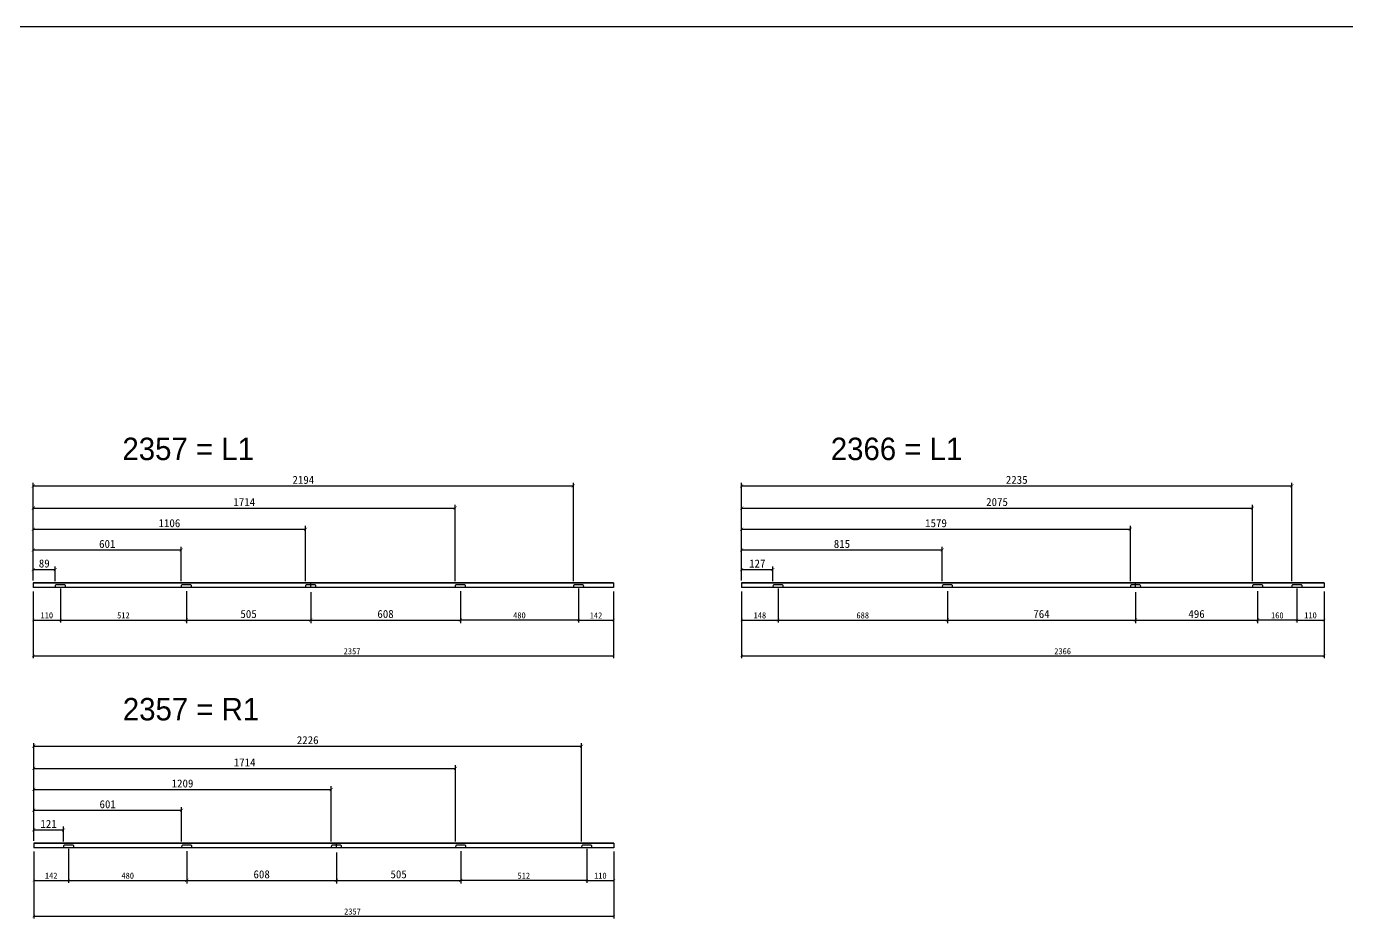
# Model space of a CAD drawing. Header units: millimetres. Extents: x -44117 to 256353, y -2095463 to 65325.
# Drawn here: x 130515 to 135878, y -1105199 to -1101572 of the extents above; entities that cross this region are included whole.
import ezdxf

# ---------------------------------------------------------------- set-up
doc = ezdxf.new("R2010")
doc.units = ezdxf.units.MM
doc.header["$LTSCALE"] = 10
doc.dimstyles.new('ISO-25', dxfattribs={"dimtxt": 2.5, "dimasz": 2.5, "dimexe": 1, "dimexo": 1, "dimtad": 1, "dimtxsty": 'Standard', "dimblk": 'ARCHTICK', "dimcen": 2.5, "dimadec": 0, "dimazin": 0, "dimtfac": 1, "dimtmove": 0, "dimatfit": 3, "dimfxl": 0, "dimarcsym": 0})

# ---------------------------------------------------------------- blocks, each defined once
blk = doc.blocks.new('_ArchTick')
at = {"color": 0, "linetype": 'ByBlock', "const_width": 0.15}
blk.add_lwpolyline([(-0.5, -0.5), (0.5, 0.5)], dxfattribs=at)
blk = doc.blocks.new('*D7732')
at = {"color": 0, "lineweight": -2}
for p, q in [((130542.8, -1103868.5), (130542.8, -1104140.6)), ((132899.8, -1103868.5), (132899.8, -1104140.6)), ((130542.8, -1104130.6), (132899.8, -1104130.6))]:
    blk.add_line(p, q, dxfattribs=at)
at = {"layer": 'Defpoints', "color": 0}
for p in [(130542.8, -1103853.5), (132899.8, -1103853.5), (132899.8, -1104130.6)]:
    blk.add_point(p, dxfattribs=at)
at = {"color": 0, "lineweight": -2, "xscale": 10, "yscale": 10, "zscale": 10, "rotation": 180}
blk.add_blockref('_ArchTick', (130542.8, -1104130.6), dxfattribs=at)
at = {"color": 0, "lineweight": -2, "xscale": 10, "yscale": 10, "zscale": 10}
blk.add_blockref('_ArchTick', (132899.8, -1104130.6), dxfattribs=at)
at = {"color": 0, "insert": (131837.8, -1104111.9), "char_height": 25, "attachment_point": 5}
blk.add_mtext('2357', dxfattribs=at)
blk = doc.blocks.new('*D7733')
at = {"color": 0, "lineweight": -2}
for p, q in [((130652.8, -1103857.1), (130652.8, -1103995.1)), ((130542.8, -1103868.5), (130542.8, -1103995.1)), ((130542.8, -1103985.1), (130652.8, -1103985.1))]:
    blk.add_line(p, q, dxfattribs=at)
at = {"layer": 'Defpoints', "color": 0}
for p in [(130542.8, -1103853.5), (130652.8, -1103842.1), (130652.8, -1103985.1)]:
    blk.add_point(p, dxfattribs=at)
at = {"color": 0, "lineweight": -2, "xscale": 10, "yscale": 10, "zscale": 10, "rotation": 180}
blk.add_blockref('_ArchTick', (130542.8, -1103985.1), dxfattribs=at)
at = {"color": 0, "lineweight": -2, "xscale": 10, "yscale": 10, "zscale": 10}
blk.add_blockref('_ArchTick', (130652.8, -1103985.1), dxfattribs=at)
at = {"color": 0, "insert": (130597.8, -1103966.3), "char_height": 25, "attachment_point": 5}
blk.add_mtext('110', dxfattribs=at)
blk = doc.blocks.new('*D7734')
at = {"color": 0, "lineweight": -2}
for p, q in [((132757.8, -1103857.1), (132757.8, -1103995.1)), ((132899.8, -1103868.5), (132899.8, -1103995.1)), ((132757.8, -1103985.1), (132899.8, -1103985.1))]:
    blk.add_line(p, q, dxfattribs=at)
at = {"layer": 'Defpoints', "color": 0}
for p in [(132757.8, -1103842.1), (132899.8, -1103853.5), (132899.8, -1103985.1)]:
    blk.add_point(p, dxfattribs=at)
at = {"color": 0, "lineweight": -2, "xscale": 10, "yscale": 10, "zscale": 10, "rotation": 180}
blk.add_blockref('_ArchTick', (132757.8, -1103985.1), dxfattribs=at)
at = {"color": 0, "lineweight": -2, "xscale": 10, "yscale": 10, "zscale": 10}
blk.add_blockref('_ArchTick', (132899.8, -1103985.1), dxfattribs=at)
at = {"color": 0, "insert": (132828.8, -1103966.3), "char_height": 25, "attachment_point": 5}
blk.add_mtext('142', dxfattribs=at)
blk = doc.blocks.new('*D7735')
at = {"color": 0, "lineweight": -2}
for p, q in [((130652.8, -1103867.1), (130652.8, -1103995.1)), ((131164.8, -1103867.1), (131164.8, -1103995.1)), ((130652.8, -1103985.1), (131164.8, -1103985.1))]:
    blk.add_line(p, q, dxfattribs=at)
at = {"layer": 'Defpoints', "color": 0}
for p in [(130652.8, -1103852.1), (131164.8, -1103852.1), (131164.8, -1103985.1)]:
    blk.add_point(p, dxfattribs=at)
at = {"color": 0, "lineweight": -2, "xscale": 10, "yscale": 10, "zscale": 10, "rotation": 180}
blk.add_blockref('_ArchTick', (130652.8, -1103985.1), dxfattribs=at)
at = {"color": 0, "lineweight": -2, "xscale": 10, "yscale": 10, "zscale": 10}
blk.add_blockref('_ArchTick', (131164.8, -1103985.1), dxfattribs=at)
at = {"color": 0, "insert": (130908.8, -1103966.3), "char_height": 25, "attachment_point": 5}
blk.add_mtext('512', dxfattribs=at)
blk = doc.blocks.new('*D7736')
at = {"color": 0, "lineweight": -2}
for p, q in [((132277.8, -1103867.1), (132277.8, -1103995.1)), ((132757.8, -1103867.1), (132757.8, -1103995.1)), ((132757.8, -1103985.1), (132277.8, -1103985.1))]:
    blk.add_line(p, q, dxfattribs=at)
at = {"layer": 'Defpoints', "color": 0}
for p in [(132277.8, -1103852.1), (132757.8, -1103852.1), (132277.8, -1103985.1)]:
    blk.add_point(p, dxfattribs=at)
at = {"color": 0, "lineweight": -2, "xscale": 10, "yscale": 10, "zscale": 10, "rotation": 180}
blk.add_blockref('_ArchTick', (132277.8, -1103985.1), dxfattribs=at)
at = {"color": 0, "lineweight": -2, "xscale": 10, "yscale": 10, "zscale": 10}
blk.add_blockref('_ArchTick', (132757.8, -1103985.1), dxfattribs=at)
at = {"color": 0, "insert": (132517.8, -1103966.3), "char_height": 25, "attachment_point": 5}
blk.add_mtext('480', dxfattribs=at)
blk = doc.blocks.new('*D7737')
at = {"color": 0, "lineweight": -2}
for p, q in [((130542.8, -1103824.5), (130542.8, -1103766.9)), ((130542.8, -1103779.9), (130631.8, -1103779.9)), ((130631.8, -1103827.6), (130631.8, -1103766.9))]:
    blk.add_line(p, q, dxfattribs=at)
at = {"layer": 'Defpoints', "color": 0}
for p in [(130631.8, -1103779.9), (130542.8, -1103844), (130631.8, -1103847.1)]:
    blk.add_point(p, dxfattribs=at)
at = {"color": 0, "lineweight": -2, "xscale": 13, "yscale": 13, "zscale": 13, "rotation": 180}
blk.add_blockref('_ArchTick', (130542.8, -1103779.9), dxfattribs=at)
at = {"color": 0, "lineweight": -2, "xscale": 13, "yscale": 13, "zscale": 13}
blk.add_blockref('_ArchTick', (130631.8, -1103779.9), dxfattribs=at)
at = {"color": 0, "insert": (130587.3, -1103755.5), "char_height": 32.5, "attachment_point": 5}
blk.add_mtext('89', dxfattribs=at)
blk = doc.blocks.new('*D7738')
at = {"color": 0, "lineweight": -2}
for p, q in [((130542.8, -1103824.5), (130542.8, -1103687.3)), ((130542.8, -1103700.3), (131143.8, -1103700.3)), ((131143.8, -1103827.6), (131143.8, -1103687.3))]:
    blk.add_line(p, q, dxfattribs=at)
at = {"layer": 'Defpoints', "color": 0}
for p in [(131143.8, -1103700.3), (130542.8, -1103844), (131143.8, -1103847.1)]:
    blk.add_point(p, dxfattribs=at)
at = {"color": 0, "lineweight": -2, "xscale": 13, "yscale": 13, "zscale": 13, "rotation": 180}
blk.add_blockref('_ArchTick', (130542.8, -1103700.3), dxfattribs=at)
at = {"color": 0, "lineweight": -2, "xscale": 13, "yscale": 13, "zscale": 13}
blk.add_blockref('_ArchTick', (131143.8, -1103700.3), dxfattribs=at)
at = {"color": 0, "insert": (130843.3, -1103675.9), "char_height": 32.5, "attachment_point": 5}
blk.add_mtext('601', dxfattribs=at)
blk = doc.blocks.new('*D7739')
at = {"color": 0, "lineweight": -2}
for p, q in [((130542.8, -1103824.5), (130542.8, -1103602.9)), ((130542.8, -1103615.9), (131648.8, -1103615.9)), ((131648.8, -1103827.6), (131648.8, -1103602.9))]:
    blk.add_line(p, q, dxfattribs=at)
at = {"layer": 'Defpoints', "color": 0}
for p in [(131648.8, -1103615.9), (130542.8, -1103844), (131648.8, -1103847.1)]:
    blk.add_point(p, dxfattribs=at)
at = {"color": 0, "lineweight": -2, "xscale": 13, "yscale": 13, "zscale": 13, "rotation": 180}
blk.add_blockref('_ArchTick', (130542.8, -1103615.9), dxfattribs=at)
at = {"color": 0, "lineweight": -2, "xscale": 13, "yscale": 13, "zscale": 13}
blk.add_blockref('_ArchTick', (131648.8, -1103615.9), dxfattribs=at)
at = {"color": 0, "insert": (131095.8, -1103591.6), "char_height": 32.5, "attachment_point": 5}
blk.add_mtext('1106', dxfattribs=at)
blk = doc.blocks.new('*D7740')
at = {"color": 0, "lineweight": -2}
for p, q in [((130542.8, -1103824.5), (130542.8, -1103516.9)), ((130542.8, -1103529.9), (132256.8, -1103529.9)), ((132256.8, -1103827.6), (132256.8, -1103516.9))]:
    blk.add_line(p, q, dxfattribs=at)
at = {"layer": 'Defpoints', "color": 0}
for p in [(132256.8, -1103529.9), (130542.8, -1103844), (132256.8, -1103847.1)]:
    blk.add_point(p, dxfattribs=at)
at = {"color": 0, "lineweight": -2, "xscale": 13, "yscale": 13, "zscale": 13, "rotation": 180}
blk.add_blockref('_ArchTick', (130542.8, -1103529.9), dxfattribs=at)
at = {"color": 0, "lineweight": -2, "xscale": 13, "yscale": 13, "zscale": 13}
blk.add_blockref('_ArchTick', (132256.8, -1103529.9), dxfattribs=at)
at = {"color": 0, "insert": (131399.8, -1103505.6), "char_height": 32.5, "attachment_point": 5}
blk.add_mtext('1714', dxfattribs=at)
blk = doc.blocks.new('*D7741')
at = {"color": 0, "lineweight": -2}
for p, q in [((130542.8, -1103824.5), (130542.8, -1103426.9)), ((132736.8, -1103827.6), (132736.8, -1103426.9)), ((130542.8, -1103439.9), (132736.8, -1103439.9))]:
    blk.add_line(p, q, dxfattribs=at)
at = {"layer": 'Defpoints', "color": 0}
for p in [(132736.8, -1103439.9), (130542.8, -1103844), (132736.8, -1103847.1)]:
    blk.add_point(p, dxfattribs=at)
at = {"color": 0, "lineweight": -2, "xscale": 13, "yscale": 13, "zscale": 13, "rotation": 180}
blk.add_blockref('_ArchTick', (130542.8, -1103439.9), dxfattribs=at)
at = {"color": 0, "lineweight": -2, "xscale": 13, "yscale": 13, "zscale": 13}
blk.add_blockref('_ArchTick', (132736.8, -1103439.9), dxfattribs=at)
at = {"color": 0, "insert": (131639.8, -1103415.5), "char_height": 32.5, "attachment_point": 5}
blk.add_mtext('2194', dxfattribs=at)
blk = doc.blocks.new('*D7742')
at = {"color": 0, "lineweight": -2}
for p, q in [((131164.8, -1103871.6), (131164.8, -1103998.1)), ((131669.8, -1103871.6), (131669.8, -1103998.1)), ((131164.8, -1103985.1), (131669.8, -1103985.1))]:
    blk.add_line(p, q, dxfattribs=at)
at = {"layer": 'Defpoints', "color": 0}
for p in [(131164.8, -1103852.1), (131669.8, -1103852.1), (131669.8, -1103985.1)]:
    blk.add_point(p, dxfattribs=at)
at = {"color": 0, "lineweight": -2, "xscale": 13, "yscale": 13, "zscale": 13, "rotation": 180}
blk.add_blockref('_ArchTick', (131164.8, -1103985.1), dxfattribs=at)
at = {"color": 0, "lineweight": -2, "xscale": 13, "yscale": 13, "zscale": 13}
blk.add_blockref('_ArchTick', (131669.8, -1103985.1), dxfattribs=at)
at = {"color": 0, "insert": (131417.3, -1103960.7), "char_height": 32.5, "attachment_point": 5}
blk.add_mtext('505', dxfattribs=at)
blk = doc.blocks.new('*D7743')
at = {"color": 0, "lineweight": -2}
for p, q in [((131669.8, -1103871.6), (131669.8, -1103998.1)), ((132277.8, -1103871.6), (132277.8, -1103998.1)), ((131669.8, -1103985.1), (132277.8, -1103985.1))]:
    blk.add_line(p, q, dxfattribs=at)
at = {"layer": 'Defpoints', "color": 0}
for p in [(131669.8, -1103852.1), (132277.8, -1103852.1), (132277.8, -1103985.1)]:
    blk.add_point(p, dxfattribs=at)
at = {"color": 0, "lineweight": -2, "xscale": 13, "yscale": 13, "zscale": 13, "rotation": 180}
blk.add_blockref('_ArchTick', (131669.8, -1103985.1), dxfattribs=at)
at = {"color": 0, "lineweight": -2, "xscale": 13, "yscale": 13, "zscale": 13}
blk.add_blockref('_ArchTick', (132277.8, -1103985.1), dxfattribs=at)
at = {"color": 0, "insert": (131973.8, -1103960.7), "char_height": 32.5, "attachment_point": 5}
blk.add_mtext('608', dxfattribs=at)
blk = doc.blocks.new('*D7744')
at = {"color": 0, "lineweight": -2}
for p, q in [((130544.5, -1104926.5), (130544.5, -1105198.6)), ((132901.5, -1104926.5), (132901.5, -1105198.6)), ((130544.5, -1105188.6), (132901.5, -1105188.6))]:
    blk.add_line(p, q, dxfattribs=at)
at = {"layer": 'Defpoints', "color": 0}
for p in [(130544.5, -1104911.5), (132901.5, -1104911.5), (132901.5, -1105188.6)]:
    blk.add_point(p, dxfattribs=at)
at = {"color": 0, "lineweight": -2, "xscale": 10, "yscale": 10, "zscale": 10, "rotation": 180}
blk.add_blockref('_ArchTick', (130544.5, -1105188.6), dxfattribs=at)
at = {"color": 0, "lineweight": -2, "xscale": 10, "yscale": 10, "zscale": 10}
blk.add_blockref('_ArchTick', (132901.5, -1105188.6), dxfattribs=at)
at = {"color": 0, "insert": (131839.5, -1105169.8), "char_height": 25, "attachment_point": 5}
blk.add_mtext('2357', dxfattribs=at)
blk = doc.blocks.new('*D7745')
at = {"color": 0, "lineweight": -2}
for p, q in [((130544.5, -1104926.5), (130544.5, -1105053.1)), ((130686.5, -1104915.1), (130686.5, -1105053.1)), ((130544.5, -1105043.1), (130686.5, -1105043.1))]:
    blk.add_line(p, q, dxfattribs=at)
at = {"layer": 'Defpoints', "color": 0}
for p in [(130544.5, -1104911.5), (130686.5, -1104900.1), (130686.5, -1105043.1)]:
    blk.add_point(p, dxfattribs=at)
at = {"color": 0, "lineweight": -2, "xscale": 10, "yscale": 10, "zscale": 10, "rotation": 180}
blk.add_blockref('_ArchTick', (130544.5, -1105043.1), dxfattribs=at)
at = {"color": 0, "lineweight": -2, "xscale": 10, "yscale": 10, "zscale": 10}
blk.add_blockref('_ArchTick', (130686.5, -1105043.1), dxfattribs=at)
at = {"color": 0, "insert": (130615.5, -1105024.3), "char_height": 25, "attachment_point": 5}
blk.add_mtext('142', dxfattribs=at)
blk = doc.blocks.new('*D7746')
at = {"color": 0, "lineweight": -2}
for p, q in [((132791.5, -1104915.1), (132791.5, -1105053.1)), ((132901.5, -1104926.5), (132901.5, -1105053.1)), ((132791.5, -1105043.1), (132901.5, -1105043.1))]:
    blk.add_line(p, q, dxfattribs=at)
at = {"layer": 'Defpoints', "color": 0}
for p in [(132791.5, -1104900.1), (132901.5, -1104911.5), (132901.5, -1105043.1)]:
    blk.add_point(p, dxfattribs=at)
at = {"color": 0, "lineweight": -2, "xscale": 10, "yscale": 10, "zscale": 10, "rotation": 180}
blk.add_blockref('_ArchTick', (132791.5, -1105043.1), dxfattribs=at)
at = {"color": 0, "lineweight": -2, "xscale": 10, "yscale": 10, "zscale": 10}
blk.add_blockref('_ArchTick', (132901.5, -1105043.1), dxfattribs=at)
at = {"color": 0, "insert": (132846.5, -1105024.3), "char_height": 25, "attachment_point": 5}
blk.add_mtext('110', dxfattribs=at)
blk = doc.blocks.new('*D7747')
at = {"color": 0, "lineweight": -2}
for p, q in [((130686.5, -1104925.1), (130686.5, -1105053.1)), ((131166.5, -1104925.1), (131166.5, -1105053.1)), ((130686.5, -1105043.1), (131166.5, -1105043.1))]:
    blk.add_line(p, q, dxfattribs=at)
at = {"layer": 'Defpoints', "color": 0}
for p in [(130686.5, -1104910.1), (131166.5, -1104910.1), (131166.5, -1105043.1)]:
    blk.add_point(p, dxfattribs=at)
at = {"color": 0, "lineweight": -2, "xscale": 10, "yscale": 10, "zscale": 10, "rotation": 180}
blk.add_blockref('_ArchTick', (130686.5, -1105043.1), dxfattribs=at)
at = {"color": 0, "lineweight": -2, "xscale": 10, "yscale": 10, "zscale": 10}
blk.add_blockref('_ArchTick', (131166.5, -1105043.1), dxfattribs=at)
at = {"color": 0, "insert": (130926.5, -1105024.3), "char_height": 25, "attachment_point": 5}
blk.add_mtext('480', dxfattribs=at)
blk = doc.blocks.new('*D7748')
at = {"color": 0, "lineweight": -2}
for p, q in [((132279.5, -1104925.1), (132279.5, -1105053.1)), ((132791.5, -1104925.1), (132791.5, -1105053.1)), ((132791.5, -1105043.1), (132279.5, -1105043.1))]:
    blk.add_line(p, q, dxfattribs=at)
at = {"layer": 'Defpoints', "color": 0}
for p in [(132279.5, -1104910.1), (132791.5, -1104910.1), (132279.5, -1105043.1)]:
    blk.add_point(p, dxfattribs=at)
at = {"color": 0, "lineweight": -2, "xscale": 10, "yscale": 10, "zscale": 10, "rotation": 180}
blk.add_blockref('_ArchTick', (132279.5, -1105043.1), dxfattribs=at)
at = {"color": 0, "lineweight": -2, "xscale": 10, "yscale": 10, "zscale": 10}
blk.add_blockref('_ArchTick', (132791.5, -1105043.1), dxfattribs=at)
at = {"color": 0, "insert": (132535.5, -1105024.3), "char_height": 25, "attachment_point": 5}
blk.add_mtext('512', dxfattribs=at)
blk = doc.blocks.new('*D7749')
at = {"color": 0, "lineweight": -2}
for p, q in [((130544.5, -1104882.5), (130544.5, -1104824.9)), ((130665.5, -1104885.6), (130665.5, -1104824.9)), ((130544.5, -1104837.9), (130665.5, -1104837.9))]:
    blk.add_line(p, q, dxfattribs=at)
at = {"layer": 'Defpoints', "color": 0}
for p in [(130665.5, -1104837.9), (130544.5, -1104902), (130665.5, -1104905.1)]:
    blk.add_point(p, dxfattribs=at)
at = {"color": 0, "lineweight": -2, "xscale": 13, "yscale": 13, "zscale": 13, "rotation": 180}
blk.add_blockref('_ArchTick', (130544.5, -1104837.9), dxfattribs=at)
at = {"color": 0, "lineweight": -2, "xscale": 13, "yscale": 13, "zscale": 13}
blk.add_blockref('_ArchTick', (130665.5, -1104837.9), dxfattribs=at)
at = {"color": 0, "insert": (130605, -1104813.5), "char_height": 32.5, "attachment_point": 5}
blk.add_mtext('121', dxfattribs=at)
blk = doc.blocks.new('*D7750')
at = {"color": 0, "lineweight": -2}
for p, q in [((130544.5, -1104882.5), (130544.5, -1104745.3)), ((130544.5, -1104758.3), (131145.5, -1104758.3)), ((131145.5, -1104885.5), (131145.5, -1104745.3))]:
    blk.add_line(p, q, dxfattribs=at)
at = {"layer": 'Defpoints', "color": 0}
for p in [(131145.5, -1104758.3), (130544.5, -1104902), (131145.5, -1104905)]:
    blk.add_point(p, dxfattribs=at)
at = {"color": 0, "lineweight": -2, "xscale": 13, "yscale": 13, "zscale": 13, "rotation": 180}
blk.add_blockref('_ArchTick', (130544.5, -1104758.3), dxfattribs=at)
at = {"color": 0, "lineweight": -2, "xscale": 13, "yscale": 13, "zscale": 13}
blk.add_blockref('_ArchTick', (131145.5, -1104758.3), dxfattribs=at)
at = {"color": 0, "insert": (130845, -1104733.9), "char_height": 32.5, "attachment_point": 5}
blk.add_mtext('601', dxfattribs=at)
blk = doc.blocks.new('*D7751')
at = {"color": 0, "lineweight": -2}
for p, q in [((130544.5, -1104882.5), (130544.5, -1104660.9)), ((131753.5, -1104885.6), (131753.5, -1104660.9)), ((130544.5, -1104673.9), (131753.5, -1104673.9))]:
    blk.add_line(p, q, dxfattribs=at)
at = {"layer": 'Defpoints', "color": 0}
for p in [(131753.5, -1104673.9), (130544.5, -1104902), (131753.5, -1104905.1)]:
    blk.add_point(p, dxfattribs=at)
at = {"color": 0, "lineweight": -2, "xscale": 13, "yscale": 13, "zscale": 13, "rotation": 180}
blk.add_blockref('_ArchTick', (130544.5, -1104673.9), dxfattribs=at)
at = {"color": 0, "lineweight": -2, "xscale": 13, "yscale": 13, "zscale": 13}
blk.add_blockref('_ArchTick', (131753.5, -1104673.9), dxfattribs=at)
at = {"color": 0, "insert": (131149, -1104649.6), "char_height": 32.5, "attachment_point": 5}
blk.add_mtext('1209', dxfattribs=at)
blk = doc.blocks.new('*D7752')
at = {"color": 0, "lineweight": -2}
for p, q in [((130544.5, -1104882.5), (130544.5, -1104574.9)), ((130544.5, -1104587.9), (132258.5, -1104587.9)), ((132258.5, -1104885.6), (132258.5, -1104574.9))]:
    blk.add_line(p, q, dxfattribs=at)
at = {"layer": 'Defpoints', "color": 0}
for p in [(132258.5, -1104587.9), (130544.5, -1104902), (132258.5, -1104905.1)]:
    blk.add_point(p, dxfattribs=at)
at = {"color": 0, "lineweight": -2, "xscale": 13, "yscale": 13, "zscale": 13, "rotation": 180}
blk.add_blockref('_ArchTick', (130544.5, -1104587.9), dxfattribs=at)
at = {"color": 0, "lineweight": -2, "xscale": 13, "yscale": 13, "zscale": 13}
blk.add_blockref('_ArchTick', (132258.5, -1104587.9), dxfattribs=at)
at = {"color": 0, "insert": (131401.5, -1104563.5), "char_height": 32.5, "attachment_point": 5}
blk.add_mtext('1714', dxfattribs=at)
blk = doc.blocks.new('*D7753')
at = {"color": 0, "lineweight": -2}
for p, q in [((130544.5, -1104882.5), (130544.5, -1104484.9)), ((130544.5, -1104497.9), (132770.5, -1104497.9)), ((132770.5, -1104885.6), (132770.5, -1104484.9))]:
    blk.add_line(p, q, dxfattribs=at)
at = {"layer": 'Defpoints', "color": 0}
for p in [(132770.5, -1104497.9), (130544.5, -1104902), (132770.5, -1104905.1)]:
    blk.add_point(p, dxfattribs=at)
at = {"color": 0, "lineweight": -2, "xscale": 13, "yscale": 13, "zscale": 13, "rotation": 180}
blk.add_blockref('_ArchTick', (130544.5, -1104497.9), dxfattribs=at)
at = {"color": 0, "lineweight": -2, "xscale": 13, "yscale": 13, "zscale": 13}
blk.add_blockref('_ArchTick', (132770.5, -1104497.9), dxfattribs=at)
at = {"color": 0, "insert": (131657.5, -1104473.5), "char_height": 32.5, "attachment_point": 5}
blk.add_mtext('2226', dxfattribs=at)
blk = doc.blocks.new('*D7754')
at = {"color": 0, "lineweight": -2}
for p, q in [((131166.5, -1104929.6), (131166.5, -1105056.1)), ((131774.5, -1104929.6), (131774.5, -1105056.1)), ((131166.5, -1105043.1), (131774.5, -1105043.1))]:
    blk.add_line(p, q, dxfattribs=at)
at = {"layer": 'Defpoints', "color": 0}
for p in [(131166.5, -1104910.1), (131774.5, -1104910.1), (131774.5, -1105043.1)]:
    blk.add_point(p, dxfattribs=at)
at = {"color": 0, "lineweight": -2, "xscale": 13, "yscale": 13, "zscale": 13, "rotation": 180}
blk.add_blockref('_ArchTick', (131166.5, -1105043.1), dxfattribs=at)
at = {"color": 0, "lineweight": -2, "xscale": 13, "yscale": 13, "zscale": 13}
blk.add_blockref('_ArchTick', (131774.5, -1105043.1), dxfattribs=at)
at = {"color": 0, "insert": (131470.5, -1105018.7), "char_height": 32.5, "attachment_point": 5}
blk.add_mtext('608', dxfattribs=at)
blk = doc.blocks.new('*D7755')
at = {"color": 0, "lineweight": -2}
for p, q in [((131774.5, -1104929.6), (131774.5, -1105056.1)), ((132279.5, -1104929.6), (132279.5, -1105056.1)), ((131774.5, -1105043.1), (132279.5, -1105043.1))]:
    blk.add_line(p, q, dxfattribs=at)
at = {"layer": 'Defpoints', "color": 0}
for p in [(131774.5, -1104910.1), (132279.5, -1104910.1), (132279.5, -1105043.1)]:
    blk.add_point(p, dxfattribs=at)
at = {"color": 0, "lineweight": -2, "xscale": 13, "yscale": 13, "zscale": 13, "rotation": 180}
blk.add_blockref('_ArchTick', (131774.5, -1105043.1), dxfattribs=at)
at = {"color": 0, "lineweight": -2, "xscale": 13, "yscale": 13, "zscale": 13}
blk.add_blockref('_ArchTick', (132279.5, -1105043.1), dxfattribs=at)
at = {"color": 0, "insert": (132027, -1105018.7), "char_height": 32.5, "attachment_point": 5}
blk.add_mtext('505', dxfattribs=at)
blk = doc.blocks.new('*D7756')
at = {"color": 0, "lineweight": -2}
for p, q in [((133420.5, -1103868.5), (133420.5, -1104140.6)), ((135786.5, -1103868.5), (135786.5, -1104140.6)), ((133420.5, -1104130.6), (135786.5, -1104130.6))]:
    blk.add_line(p, q, dxfattribs=at)
at = {"layer": 'Defpoints', "color": 0}
for p in [(133420.5, -1103853.5), (135786.5, -1103853.5), (135786.5, -1104130.6)]:
    blk.add_point(p, dxfattribs=at)
at = {"color": 0, "lineweight": -2, "xscale": 10, "yscale": 10, "zscale": 10, "rotation": 180}
blk.add_blockref('_ArchTick', (133420.5, -1104130.6), dxfattribs=at)
at = {"color": 0, "lineweight": -2, "xscale": 10, "yscale": 10, "zscale": 10}
blk.add_blockref('_ArchTick', (135786.5, -1104130.6), dxfattribs=at)
at = {"color": 0, "insert": (134724.5, -1104111.9), "char_height": 25, "attachment_point": 5}
blk.add_mtext('2366', dxfattribs=at)
blk = doc.blocks.new('*D7757')
at = {"color": 0, "lineweight": -2}
for p, q in [((133568.5, -1103857.1), (133568.5, -1103995.1)), ((133420.5, -1103868.5), (133420.5, -1103995.1)), ((133420.5, -1103985.1), (133568.5, -1103985.1))]:
    blk.add_line(p, q, dxfattribs=at)
at = {"layer": 'Defpoints', "color": 0}
for p in [(133420.5, -1103853.5), (133568.5, -1103842.1), (133568.5, -1103985.1)]:
    blk.add_point(p, dxfattribs=at)
at = {"color": 0, "lineweight": -2, "xscale": 10, "yscale": 10, "zscale": 10, "rotation": 180}
blk.add_blockref('_ArchTick', (133420.5, -1103985.1), dxfattribs=at)
at = {"color": 0, "lineweight": -2, "xscale": 10, "yscale": 10, "zscale": 10}
blk.add_blockref('_ArchTick', (133568.5, -1103985.1), dxfattribs=at)
at = {"color": 0, "insert": (133494.5, -1103966.3), "char_height": 25, "attachment_point": 5}
blk.add_mtext('148', dxfattribs=at)
blk = doc.blocks.new('*D7758')
at = {"color": 0, "lineweight": -2}
for p, q in [((135676.5, -1103857.1), (135676.5, -1103995.1)), ((135786.5, -1103868.5), (135786.5, -1103995.1)), ((135676.5, -1103985.1), (135786.5, -1103985.1))]:
    blk.add_line(p, q, dxfattribs=at)
at = {"layer": 'Defpoints', "color": 0}
for p in [(135676.5, -1103842.1), (135786.5, -1103853.5), (135786.5, -1103985.1)]:
    blk.add_point(p, dxfattribs=at)
at = {"color": 0, "lineweight": -2, "xscale": 10, "yscale": 10, "zscale": 10, "rotation": 180}
blk.add_blockref('_ArchTick', (135676.5, -1103985.1), dxfattribs=at)
at = {"color": 0, "lineweight": -2, "xscale": 10, "yscale": 10, "zscale": 10}
blk.add_blockref('_ArchTick', (135786.5, -1103985.1), dxfattribs=at)
at = {"color": 0, "insert": (135731.5, -1103966.3), "char_height": 25, "attachment_point": 5}
blk.add_mtext('110', dxfattribs=at)
blk = doc.blocks.new('*D7759')
at = {"color": 0, "lineweight": -2}
for p, q in [((133568.5, -1103867.1), (133568.5, -1103995.1)), ((134256.5, -1103867.1), (134256.5, -1103995.1)), ((133568.5, -1103985.1), (134256.5, -1103985.1))]:
    blk.add_line(p, q, dxfattribs=at)
at = {"layer": 'Defpoints', "color": 0}
for p in [(133568.5, -1103852.1), (134256.5, -1103852.1), (134256.5, -1103985.1)]:
    blk.add_point(p, dxfattribs=at)
at = {"color": 0, "lineweight": -2, "xscale": 10, "yscale": 10, "zscale": 10, "rotation": 180}
blk.add_blockref('_ArchTick', (133568.5, -1103985.1), dxfattribs=at)
at = {"color": 0, "lineweight": -2, "xscale": 10, "yscale": 10, "zscale": 10}
blk.add_blockref('_ArchTick', (134256.5, -1103985.1), dxfattribs=at)
at = {"color": 0, "insert": (133912.5, -1103966.3), "char_height": 25, "attachment_point": 5}
blk.add_mtext('688', dxfattribs=at)
blk = doc.blocks.new('*D7760')
at = {"color": 0, "lineweight": -2}
for p, q in [((135516.5, -1103867.1), (135516.5, -1103995.1)), ((135676.5, -1103867.1), (135676.5, -1103995.1)), ((135676.5, -1103985.1), (135516.5, -1103985.1))]:
    blk.add_line(p, q, dxfattribs=at)
at = {"layer": 'Defpoints', "color": 0}
for p in [(135516.5, -1103852.1), (135676.5, -1103852.1), (135516.5, -1103985.1)]:
    blk.add_point(p, dxfattribs=at)
at = {"color": 0, "lineweight": -2, "xscale": 10, "yscale": 10, "zscale": 10, "rotation": 180}
blk.add_blockref('_ArchTick', (135516.5, -1103985.1), dxfattribs=at)
at = {"color": 0, "lineweight": -2, "xscale": 10, "yscale": 10, "zscale": 10}
blk.add_blockref('_ArchTick', (135676.5, -1103985.1), dxfattribs=at)
at = {"color": 0, "insert": (135596.5, -1103966.3), "char_height": 25, "attachment_point": 5}
blk.add_mtext('160', dxfattribs=at)
blk = doc.blocks.new('*D7761')
at = {"color": 0, "lineweight": -2}
for p, q in [((133420.5, -1103824.5), (133420.5, -1103766.9)), ((133420.5, -1103779.9), (133547.5, -1103779.9)), ((133547.5, -1103827.6), (133547.5, -1103766.9))]:
    blk.add_line(p, q, dxfattribs=at)
at = {"layer": 'Defpoints', "color": 0}
for p in [(133547.5, -1103779.9), (133420.5, -1103844), (133547.5, -1103847.1)]:
    blk.add_point(p, dxfattribs=at)
at = {"color": 0, "lineweight": -2, "xscale": 13, "yscale": 13, "zscale": 13, "rotation": 180}
blk.add_blockref('_ArchTick', (133420.5, -1103779.9), dxfattribs=at)
at = {"color": 0, "lineweight": -2, "xscale": 13, "yscale": 13, "zscale": 13}
blk.add_blockref('_ArchTick', (133547.5, -1103779.9), dxfattribs=at)
at = {"color": 0, "insert": (133484, -1103755.5), "char_height": 32.5, "attachment_point": 5}
blk.add_mtext('127', dxfattribs=at)
blk = doc.blocks.new('*D7762')
at = {"color": 0, "lineweight": -2}
for p, q in [((133420.5, -1103824.5), (133420.5, -1103687.3)), ((133420.5, -1103700.3), (134235.5, -1103700.3)), ((134235.5, -1103827.6), (134235.5, -1103687.3))]:
    blk.add_line(p, q, dxfattribs=at)
at = {"layer": 'Defpoints', "color": 0}
for p in [(134235.5, -1103700.3), (133420.5, -1103844), (134235.5, -1103847.1)]:
    blk.add_point(p, dxfattribs=at)
at = {"color": 0, "lineweight": -2, "xscale": 13, "yscale": 13, "zscale": 13, "rotation": 180}
blk.add_blockref('_ArchTick', (133420.5, -1103700.3), dxfattribs=at)
at = {"color": 0, "lineweight": -2, "xscale": 13, "yscale": 13, "zscale": 13}
blk.add_blockref('_ArchTick', (134235.5, -1103700.3), dxfattribs=at)
at = {"color": 0, "insert": (133828, -1103675.9), "char_height": 32.5, "attachment_point": 5}
blk.add_mtext('815', dxfattribs=at)
blk = doc.blocks.new('*D7763')
at = {"color": 0, "lineweight": -2}
for p, q in [((133420.5, -1103824.5), (133420.5, -1103602.9)), ((133420.5, -1103615.9), (134999.5, -1103615.9)), ((134999.5, -1103827.6), (134999.5, -1103602.9))]:
    blk.add_line(p, q, dxfattribs=at)
at = {"layer": 'Defpoints', "color": 0}
for p in [(134999.5, -1103615.9), (133420.5, -1103844), (134999.5, -1103847.1)]:
    blk.add_point(p, dxfattribs=at)
at = {"color": 0, "lineweight": -2, "xscale": 13, "yscale": 13, "zscale": 13, "rotation": 180}
blk.add_blockref('_ArchTick', (133420.5, -1103615.9), dxfattribs=at)
at = {"color": 0, "lineweight": -2, "xscale": 13, "yscale": 13, "zscale": 13}
blk.add_blockref('_ArchTick', (134999.5, -1103615.9), dxfattribs=at)
at = {"color": 0, "insert": (134210, -1103591.6), "char_height": 32.5, "attachment_point": 5}
blk.add_mtext('1579', dxfattribs=at)
blk = doc.blocks.new('*D7764')
at = {"color": 0, "lineweight": -2}
for p, q in [((133420.5, -1103824.5), (133420.5, -1103516.9)), ((133420.5, -1103529.9), (135495.5, -1103529.9)), ((135495.5, -1103827.6), (135495.5, -1103516.9))]:
    blk.add_line(p, q, dxfattribs=at)
at = {"layer": 'Defpoints', "color": 0}
for p in [(135495.5, -1103529.9), (133420.5, -1103844), (135495.5, -1103847.1)]:
    blk.add_point(p, dxfattribs=at)
at = {"color": 0, "lineweight": -2, "xscale": 13, "yscale": 13, "zscale": 13, "rotation": 180}
blk.add_blockref('_ArchTick', (133420.5, -1103529.9), dxfattribs=at)
at = {"color": 0, "lineweight": -2, "xscale": 13, "yscale": 13, "zscale": 13}
blk.add_blockref('_ArchTick', (135495.5, -1103529.9), dxfattribs=at)
at = {"color": 0, "insert": (134458, -1103505.6), "char_height": 32.5, "attachment_point": 5}
blk.add_mtext('2075', dxfattribs=at)
blk = doc.blocks.new('*D7765')
at = {"color": 0, "lineweight": -2}
for p, q in [((133420.5, -1103824.5), (133420.5, -1103426.9)), ((135655.5, -1103827.6), (135655.5, -1103426.9)), ((133420.5, -1103439.9), (135655.5, -1103439.9))]:
    blk.add_line(p, q, dxfattribs=at)
at = {"layer": 'Defpoints', "color": 0}
for p in [(135655.5, -1103439.9), (133420.5, -1103844), (135655.5, -1103847.1)]:
    blk.add_point(p, dxfattribs=at)
at = {"color": 0, "lineweight": -2, "xscale": 13, "yscale": 13, "zscale": 13, "rotation": 180}
blk.add_blockref('_ArchTick', (133420.5, -1103439.9), dxfattribs=at)
at = {"color": 0, "lineweight": -2, "xscale": 13, "yscale": 13, "zscale": 13}
blk.add_blockref('_ArchTick', (135655.5, -1103439.9), dxfattribs=at)
at = {"color": 0, "insert": (134538, -1103415.5), "char_height": 32.5, "attachment_point": 5}
blk.add_mtext('2235', dxfattribs=at)
blk = doc.blocks.new('*D7766')
at = {"color": 0, "lineweight": -2}
for p, q in [((134256.5, -1103871.6), (134256.5, -1103998.1)), ((135020.5, -1103871.6), (135020.5, -1103998.1)), ((134256.5, -1103985.1), (135020.5, -1103985.1))]:
    blk.add_line(p, q, dxfattribs=at)
at = {"layer": 'Defpoints', "color": 0}
for p in [(134256.5, -1103852.1), (135020.5, -1103852.1), (135020.5, -1103985.1)]:
    blk.add_point(p, dxfattribs=at)
at = {"color": 0, "lineweight": -2, "xscale": 13, "yscale": 13, "zscale": 13, "rotation": 180}
blk.add_blockref('_ArchTick', (134256.5, -1103985.1), dxfattribs=at)
at = {"color": 0, "lineweight": -2, "xscale": 13, "yscale": 13, "zscale": 13}
blk.add_blockref('_ArchTick', (135020.5, -1103985.1), dxfattribs=at)
at = {"color": 0, "insert": (134638.5, -1103960.7), "char_height": 32.5, "attachment_point": 5}
blk.add_mtext('764', dxfattribs=at)
blk = doc.blocks.new('*D7767')
at = {"color": 0, "lineweight": -2}
for p, q in [((135020.5, -1103871.6), (135020.5, -1103998.1)), ((135516.5, -1103871.6), (135516.5, -1103998.1)), ((135020.5, -1103985.1), (135516.5, -1103985.1))]:
    blk.add_line(p, q, dxfattribs=at)
at = {"layer": 'Defpoints', "color": 0}
for p in [(135020.5, -1103852.1), (135516.5, -1103852.1), (135516.5, -1103985.1)]:
    blk.add_point(p, dxfattribs=at)
at = {"color": 0, "lineweight": -2, "xscale": 13, "yscale": 13, "zscale": 13, "rotation": 180}
blk.add_blockref('_ArchTick', (135020.5, -1103985.1), dxfattribs=at)
at = {"color": 0, "lineweight": -2, "xscale": 13, "yscale": 13, "zscale": 13}
blk.add_blockref('_ArchTick', (135516.5, -1103985.1), dxfattribs=at)
at = {"color": 0, "insert": (135268.5, -1103960.7), "char_height": 32.5, "attachment_point": 5}
blk.add_mtext('496', dxfattribs=at)

msp = doc.modelspace()

# ---------------------------------------------------------------- linework, layer by layer
at = {"color": 1}
msp.add_line((104302.82932, -1101572.34036), (196571.97618, -1101572.34036), dxfattribs=at)
at = {"linetype": 'Continuous'}
for p, q in [((132899.81392, -1103834.49349), (130542.80913, -1103834.49349)), ((132899.81392, -1103835.89349), (130542.80913, -1103835.89349)), ((132899.81392, -1103853.49349), (130542.80913, -1103853.49349)), ((135786.51695, -1103834.49349), (133420.51216, -1103834.49349)), ((135786.51695, -1103835.89349), (133420.51216, -1103835.89349)), ((135786.51695, -1103853.49349), (133420.51216, -1103853.49349)), ((132901.4654, -1104892.47255), (130544.46061, -1104892.47255)), ((132901.4654, -1104893.87255), (130544.46061, -1104893.87255)), ((132901.4654, -1104911.47255), (130544.46061, -1104911.47255))]:
    msp.add_line(p, q, dxfattribs=at)
for p, q in [((130542.80913, -1103834.49349), (130542.80913, -1103853.49349)), ((131669.81153, -1103853.49349), (131669.81153, -1103835.89349)), ((132899.81392, -1103834.49349), (132899.81392, -1103853.49349)), ((133420.51216, -1103834.49349), (133420.51216, -1103853.49349)), ((135020.51456, -1103853.49349), (135020.51456, -1103835.89349)), ((135786.51695, -1103834.49349), (135786.51695, -1103853.49349)), ((130544.46061, -1104892.47255), (130544.46061, -1104911.47255)), ((131774.46301, -1104911.47255), (131774.46301, -1104893.87255)), ((132901.4654, -1104892.47255), (132901.4654, -1104911.47255))]:
    msp.add_line(p, q)
at = {"color": 2, "linetype": 'Continuous'}
for points in [[(130631.80933, -1103847.09349), (130631.80933, -1103847.09349, 0.4142135624), (130636.80933, -1103852.09349), (130668.80933, -1103852.09349, 0.4142135624), (130673.80933, -1103847.09349), (130673.80933, -1103847.09349, 0.4142135624), (130668.80933, -1103842.09349), (130636.80933, -1103842.09349, 0.4142135624)], [(131143.80933, -1103847.09349), (131143.80933, -1103847.09349, 0.4142135624), (131148.80933, -1103852.09349), (131180.80933, -1103852.09349, 0.4142135624), (131185.80933, -1103847.09349), (131185.80933, -1103847.09349, 0.4142135624), (131180.80933, -1103842.09349), (131148.80933, -1103842.09349, 0.4142135624)], [(131648.81153, -1103847.09349), (131648.81153, -1103847.09349, 0.4142135624), (131653.81153, -1103852.09349), (131685.81153, -1103852.09349, 0.4142135624), (131690.81153, -1103847.09349), (131690.81153, -1103847.09349, 0.4142135624), (131685.81153, -1103842.09349), (131653.81153, -1103842.09349, 0.4142135624)], [(132256.80933, -1103847.09349), (132256.80933, -1103847.09349, 0.4142135624), (132261.80933, -1103852.09349), (132293.80933, -1103852.09349, 0.4142135624), (132298.80933, -1103847.09349), (132298.80933, -1103847.09349, 0.4142135624), (132293.80933, -1103842.09349), (132261.80933, -1103842.09349, 0.4142135624)], [(132736.80933, -1103847.09349), (132736.80933, -1103847.09349, 0.4142135624), (132741.80933, -1103852.09349), (132773.80933, -1103852.09349, 0.4142135624), (132778.80933, -1103847.09349), (132778.80933, -1103847.09349, 0.4142135624), (132773.80933, -1103842.09349), (132741.80933, -1103842.09349, 0.4142135624)], [(133547.51236, -1103847.09349), (133547.51236, -1103847.09349, 0.4142135624), (133552.51236, -1103852.09349), (133584.51236, -1103852.09349, 0.4142135624), (133589.51236, -1103847.09349), (133589.51236, -1103847.09349, 0.4142135624), (133584.51236, -1103842.09349), (133552.51236, -1103842.09349, 0.4142135624)], [(134235.51236, -1103847.09349), (134235.51236, -1103847.09349, 0.4142135624), (134240.51236, -1103852.09349), (134272.51236, -1103852.09349, 0.4142135624), (134277.51236, -1103847.09349), (134277.51236, -1103847.09349, 0.4142135624), (134272.51236, -1103842.09349), (134240.51236, -1103842.09349, 0.4142135624)], [(134999.51456, -1103847.09349), (134999.51456, -1103847.09349, 0.4142135624), (135004.51456, -1103852.09349), (135036.51456, -1103852.09349, 0.4142135624), (135041.51456, -1103847.09349), (135041.51456, -1103847.09349, 0.4142135624), (135036.51456, -1103842.09349), (135004.51456, -1103842.09349, 0.4142135624)], [(135495.51236, -1103847.09349), (135495.51236, -1103847.09349, 0.4142135624), (135500.51236, -1103852.09349), (135532.51236, -1103852.09349, 0.4142135624), (135537.51236, -1103847.09349), (135537.51236, -1103847.09349, 0.4142135624), (135532.51236, -1103842.09349), (135500.51236, -1103842.09349, 0.4142135624)], [(135655.51236, -1103847.09349), (135655.51236, -1103847.09349, 0.4142135624), (135660.51236, -1103852.09349), (135692.51236, -1103852.09349, 0.4142135624), (135697.51236, -1103847.09349), (135697.51236, -1103847.09349, 0.4142135624), (135692.51236, -1103842.09349), (135660.51236, -1103842.09349, 0.4142135624)], [(130665.46081, -1104905.07255), (130665.46081, -1104905.07255, 0.4142135624), (130670.46081, -1104910.07255), (130702.46081, -1104910.07255, 0.4142135624), (130707.46081, -1104905.07255), (130707.46081, -1104905.07255, 0.4142135624), (130702.46081, -1104900.07255), (130670.46081, -1104900.07255, 0.4142135624)], [(131145.46081, -1104905.07255), (131145.46081, -1104905.07255, 0.4142135624), (131150.46081, -1104910.07255), (131182.46081, -1104910.07255, 0.4142135624), (131187.46081, -1104905.07255), (131187.46081, -1104905.07255, 0.4142135624), (131182.46081, -1104900.07255), (131150.46081, -1104900.07255, 0.4142135624)], [(131753.46301, -1104905.07255), (131753.46301, -1104905.07255, 0.4142135624), (131758.46301, -1104910.07255), (131790.46301, -1104910.07255, 0.4142135624), (131795.46301, -1104905.07255), (131795.46301, -1104905.07255, 0.4142135624), (131790.46301, -1104900.07255), (131758.46301, -1104900.07255, 0.4142135624)], [(132258.46081, -1104905.07255), (132258.46081, -1104905.07255, 0.4142135624), (132263.46081, -1104910.07255), (132295.46081, -1104910.07255, 0.4142135624), (132300.46081, -1104905.07255), (132300.46081, -1104905.07255, 0.4142135624), (132295.46081, -1104900.07255), (132263.46081, -1104900.07255, 0.4142135624)], [(132770.46081, -1104905.07255), (132770.46081, -1104905.07255, 0.4142135624), (132775.46081, -1104910.07255), (132807.46081, -1104910.07255, 0.4142135624), (132812.46081, -1104905.07255), (132812.46081, -1104905.07255, 0.4142135624), (132807.46081, -1104900.07255), (132775.46081, -1104900.07255, 0.4142135624)]]:
    msp.add_lwpolyline(points, format="xyb", close=True, dxfattribs=at)

# ---------------------------------------------------------------- texts
at = {"char_height": 91.2356303, "attachment_point": 1}
for s, heights, insert in [('{\\fGulim|b0|i0|c129|p50;2357 = L1}', [-93.78683], (130904.93532, -1103243.84088)), ('{\\fGulim|b0|i0|c129|p50;2366 = L1}', [-93.78683], (133782.63835, -1103243.84088)), ('{\\fGulim|b0|i0|c129|p50;2357 = R1}', [-93.90831], (130906.5868, -1104301.81993))]:
    msp.add_mtext_dynamic_manual_height_columns(s, width=2155.3243433, gutter_width=8.14604, heights=heights, dxfattribs=dict(at, insert=insert))

# ---------------------------------------------------------------- dimensions: what is measured, and where the dimension line sits
for base, p1, p2, override, picture, middle in [((132736.80934, -1103439.91319), (130542.80913, -1103843.99349), (132736.80934, -1103847.08585), {"dimscale": 13, "dimasz": 1, "dimexo": 1.5}, '*D7741', (131639.80923, -1103415.53819)), ((135655.51237, -1103439.91319), (133420.51216, -1103843.99349), (135655.51237, -1103847.08585), {"dimscale": 13, "dimasz": 1, "dimexo": 1.5}, '*D7765', (134538.01226, -1103415.53819)), ((132256.80933, -1103529.93858), (130542.80913, -1103843.99349), (132256.80933, -1103847.09349), {"dimscale": 13, "dimasz": 1, "dimexo": 1.5}, '*D7740', (131399.80923, -1103505.56358)), ((135495.51236, -1103529.93858), (133420.51216, -1103843.99349), (135495.51236, -1103847.09349), {"dimscale": 13, "dimasz": 1, "dimexo": 1.5}, '*D7764', (134458.01226, -1103505.56358)), ((131648.81153, -1103615.94958), (130542.80913, -1103843.99349), (131648.81153, -1103847.09349), {"dimscale": 13, "dimasz": 1, "dimexo": 1.5}, '*D7739', (131095.81033, -1103591.57458)), ((134999.51456, -1103615.94958), (133420.51216, -1103843.99349), (134999.51456, -1103847.09349), {"dimscale": 13, "dimasz": 1, "dimexo": 1.5}, '*D7763', (134210.01336, -1103591.57458)), ((131143.80941, -1103700.28405), (130542.80913, -1103843.99349), (131143.80941, -1103847.06635), {"dimscale": 13, "dimasz": 1, "dimexo": 1.5}, '*D7738', (130843.30927, -1103675.90905)), ((134235.51243, -1103700.28405), (133420.51216, -1103843.99349), (134235.51243, -1103847.06635), {"dimscale": 13, "dimasz": 1, "dimexo": 1.5}, '*D7762', (133828.0123, -1103675.90905)), ((130631.80933, -1103779.88514), (130542.80913, -1103843.99349), (130631.80933, -1103847.09349), {"dimscale": 13, "dimasz": 1, "dimexo": 1.5}, '*D7737', (130587.30923, -1103755.51014)), ((133547.51236, -1103779.88514), (133420.51216, -1103843.99349), (133547.51236, -1103847.09349), {"dimscale": 13, "dimasz": 1, "dimexo": 1.5}, '*D7761', (133484.01226, -1103755.51014)), ((130652.80933, -1103985.08308), (130542.80913, -1103853.49349), (130652.80933, -1103842.09349), {"dimscale": 10, "dimasz": 1, "dimexo": 1.5}, '*D7733', (130597.80923, -1103966.33308)), ((131164.80933, -1103985.08308), (130652.80933, -1103852.09349), (131164.80933, -1103852.09349), {"dimscale": 10, "dimasz": 1, "dimexo": 1.5}, '*D7735', (130908.80933, -1103966.33308)), ((131669.81153, -1103985.08308), (131164.80933, -1103852.09349), (131669.81153, -1103852.09349), {"dimscale": 13, "dimasz": 1, "dimexo": 1.5}, '*D7742', (131417.31043, -1103960.70808)), ((132277.80933, -1103985.08308), (131669.81153, -1103852.09349), (132277.80933, -1103852.09349), {"dimscale": 13, "dimasz": 1, "dimexo": 1.5}, '*D7743', (131973.81043, -1103960.70808)), ((132277.80933, -1103985.08308), (132757.80933, -1103852.09349), (132277.80933, -1103852.09349), {"dimscale": 10, "dimasz": 1, "dimexo": 1.5}, '*D7736', (132517.80933, -1103966.33308)), ((132899.81392, -1103985.08308), (132757.80933, -1103842.09349), (132899.81392, -1103853.49349), {"dimscale": 10, "dimasz": 1, "dimexo": 1.5}, '*D7734', (132828.81163, -1103966.33308)), ((133568.51236, -1103985.08308), (133420.51216, -1103853.49349), (133568.51236, -1103842.09349), {"dimscale": 10, "dimasz": 1, "dimexo": 1.5}, '*D7757', (133494.51226, -1103966.33308)), ((134256.51236, -1103985.08308), (133568.51236, -1103852.09349), (134256.51236, -1103852.09349), {"dimscale": 10, "dimasz": 1, "dimexo": 1.5}, '*D7759', (133912.51236, -1103966.33308)), ((135020.51456, -1103985.08308), (134256.51236, -1103852.09349), (135020.51456, -1103852.09349), {"dimscale": 13, "dimasz": 1, "dimexo": 1.5}, '*D7766', (134638.51346, -1103960.70808)), ((135516.51236, -1103985.08308), (135020.51456, -1103852.09349), (135516.51236, -1103852.09349), {"dimscale": 13, "dimasz": 1, "dimexo": 1.5}, '*D7767', (135268.51346, -1103960.70808)), ((135516.51236, -1103985.08308), (135676.51236, -1103852.09349), (135516.51236, -1103852.09349), {"dimscale": 10, "dimasz": 1, "dimexo": 1.5}, '*D7760', (135596.51236, -1103966.33308)), ((135786.51695, -1103985.08308), (135676.51236, -1103842.09349), (135786.51695, -1103853.49349), {"dimscale": 10, "dimasz": 1, "dimexo": 1.5}, '*D7758', (135731.51466, -1103966.33308)), ((132770.46082, -1104497.89224), (130544.46061, -1104901.97255), (132770.46082, -1104905.0649), {"dimscale": 13, "dimasz": 1, "dimexo": 1.5}, '*D7753', (131657.46071, -1104473.51724)), ((132258.46081, -1104587.91763), (130544.46061, -1104901.97255), (132258.46081, -1104905.07255), {"dimscale": 13, "dimasz": 1, "dimexo": 1.5}, '*D7752', (131401.46071, -1104563.54263)), ((131753.46301, -1104673.92864), (130544.46061, -1104901.97255), (131753.46301, -1104905.07255), {"dimscale": 13, "dimasz": 1, "dimexo": 1.5}, '*D7751', (131148.96181, -1104649.55364)), ((131145.46088, -1104758.2631), (130544.46061, -1104901.97255), (131145.46088, -1104905.0454), {"dimscale": 13, "dimasz": 1, "dimexo": 1.5}, '*D7750', (130844.96075, -1104733.8881)), ((130665.46081, -1104837.8642), (130544.46061, -1104901.97255), (130665.46081, -1104905.07255), {"dimscale": 13, "dimasz": 1, "dimexo": 1.5}, '*D7749', (130604.96071, -1104813.4892)), ((130686.46081, -1105043.06214), (130544.46061, -1104911.47255), (130686.46081, -1104900.07255), {"dimscale": 10, "dimasz": 1, "dimexo": 1.5}, '*D7745', (130615.46071, -1105024.31214)), ((131166.46081, -1105043.06214), (130686.46081, -1104910.07255), (131166.46081, -1104910.07255), {"dimscale": 10, "dimasz": 1, "dimexo": 1.5}, '*D7747', (130926.46081, -1105024.31214)), ((131774.46301, -1105043.06214), (131166.46081, -1104910.07255), (131774.46301, -1104910.07255), {"dimscale": 13, "dimasz": 1, "dimexo": 1.5}, '*D7754', (131470.46191, -1105018.68714)), ((132279.46081, -1105043.06214), (131774.46301, -1104910.07255), (132279.46081, -1104910.07255), {"dimscale": 13, "dimasz": 1, "dimexo": 1.5}, '*D7755', (132026.96191, -1105018.68714)), ((132279.46081, -1105043.06214), (132791.46081, -1104910.07255), (132279.46081, -1104910.07255), {"dimscale": 10, "dimasz": 1, "dimexo": 1.5}, '*D7748', (132535.46081, -1105024.31214)), ((132901.4654, -1105043.06214), (132791.46081, -1104900.07255), (132901.4654, -1104911.47255), {"dimscale": 10, "dimasz": 1, "dimexo": 1.5}, '*D7746', (132846.46311, -1105024.31214))]:
    dim = msp.add_linear_dim(base=base, p1=p1, p2=p2, dimstyle='ISO-25', override=override)
    dim.commit()
    dim.dimension.update_dxf_attribs({"geometry": picture, "text_midpoint": middle})
for base, p1, p2, picture, middle in [((132899.81392, -1104130.61651), (130542.80913, -1103853.49349), (132899.81392, -1103853.49349), '*D7732', (131837.81153, -1104130.61651)), ((135786.51695, -1104130.61651), (133420.51216, -1103853.49349), (135786.51695, -1103853.49349), '*D7756', (134724.51456, -1104130.61651)), ((132901.4654, -1105188.59556), (130544.46061, -1104911.47255), (132901.4654, -1104911.47255), '*D7744', (131839.46301, -1105188.59556))]:
    dim = msp.add_linear_dim(base=base, p1=p1, p2=p2, dimstyle='ISO-25', override={"dimscale": 10, "dimasz": 1, "dimexo": 1.5})
    dim.commit()
    dim.dimension.update_dxf_attribs({"geometry": picture, "text_midpoint": middle, "dimtype": 160})

doc.saveas('drawing.dxf')
